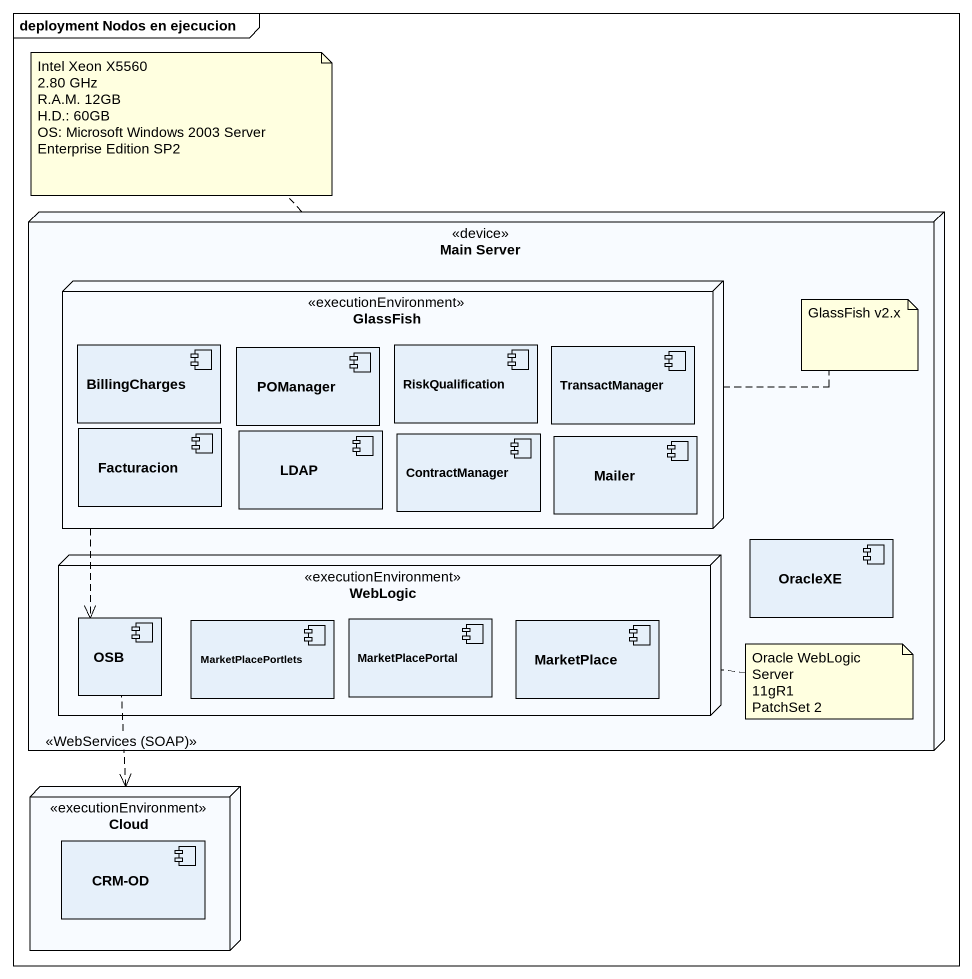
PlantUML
@startuml
mainframe deployment Nodos en ejecucion
node "Main Server" as Main_Server <<device>> {
  node GlassFish <<executionEnvironment>> {
    component BillingCharges
    component POManager
    component RiskQualification
    component TransactManager
    component Facturacion
    component LDAP
    component ContractManager
    component Mailer
  }
  component OracleXE
  node WebLogic <<executionEnvironment>> {
    component OSB
    component MarketPlacePortlets
    component MarketPlacePortal
    component MarketPlace
  }
}
node "Cloud" as Cloud_ <<executionEnvironment>> {
  component "CRM-OD" as CRM_OD
}
GlassFish ..> OSB
Cloud_ <.up. OSB : <<WebServices (SOAP)>>
note top of Main_Server
  Intel Xeon X5560
  2.80 GHz
  R.A.M. 12GB
  H.D.: 60GB
  OS: Microsoft Windows 2003 Server
  Enterprise Edition SP2
end note
note right of GlassFish : GlassFish v2.x
note right of WebLogic
  Oracle WebLogic Server
  11gR1
  PatchSet 2
end note
@enduml
